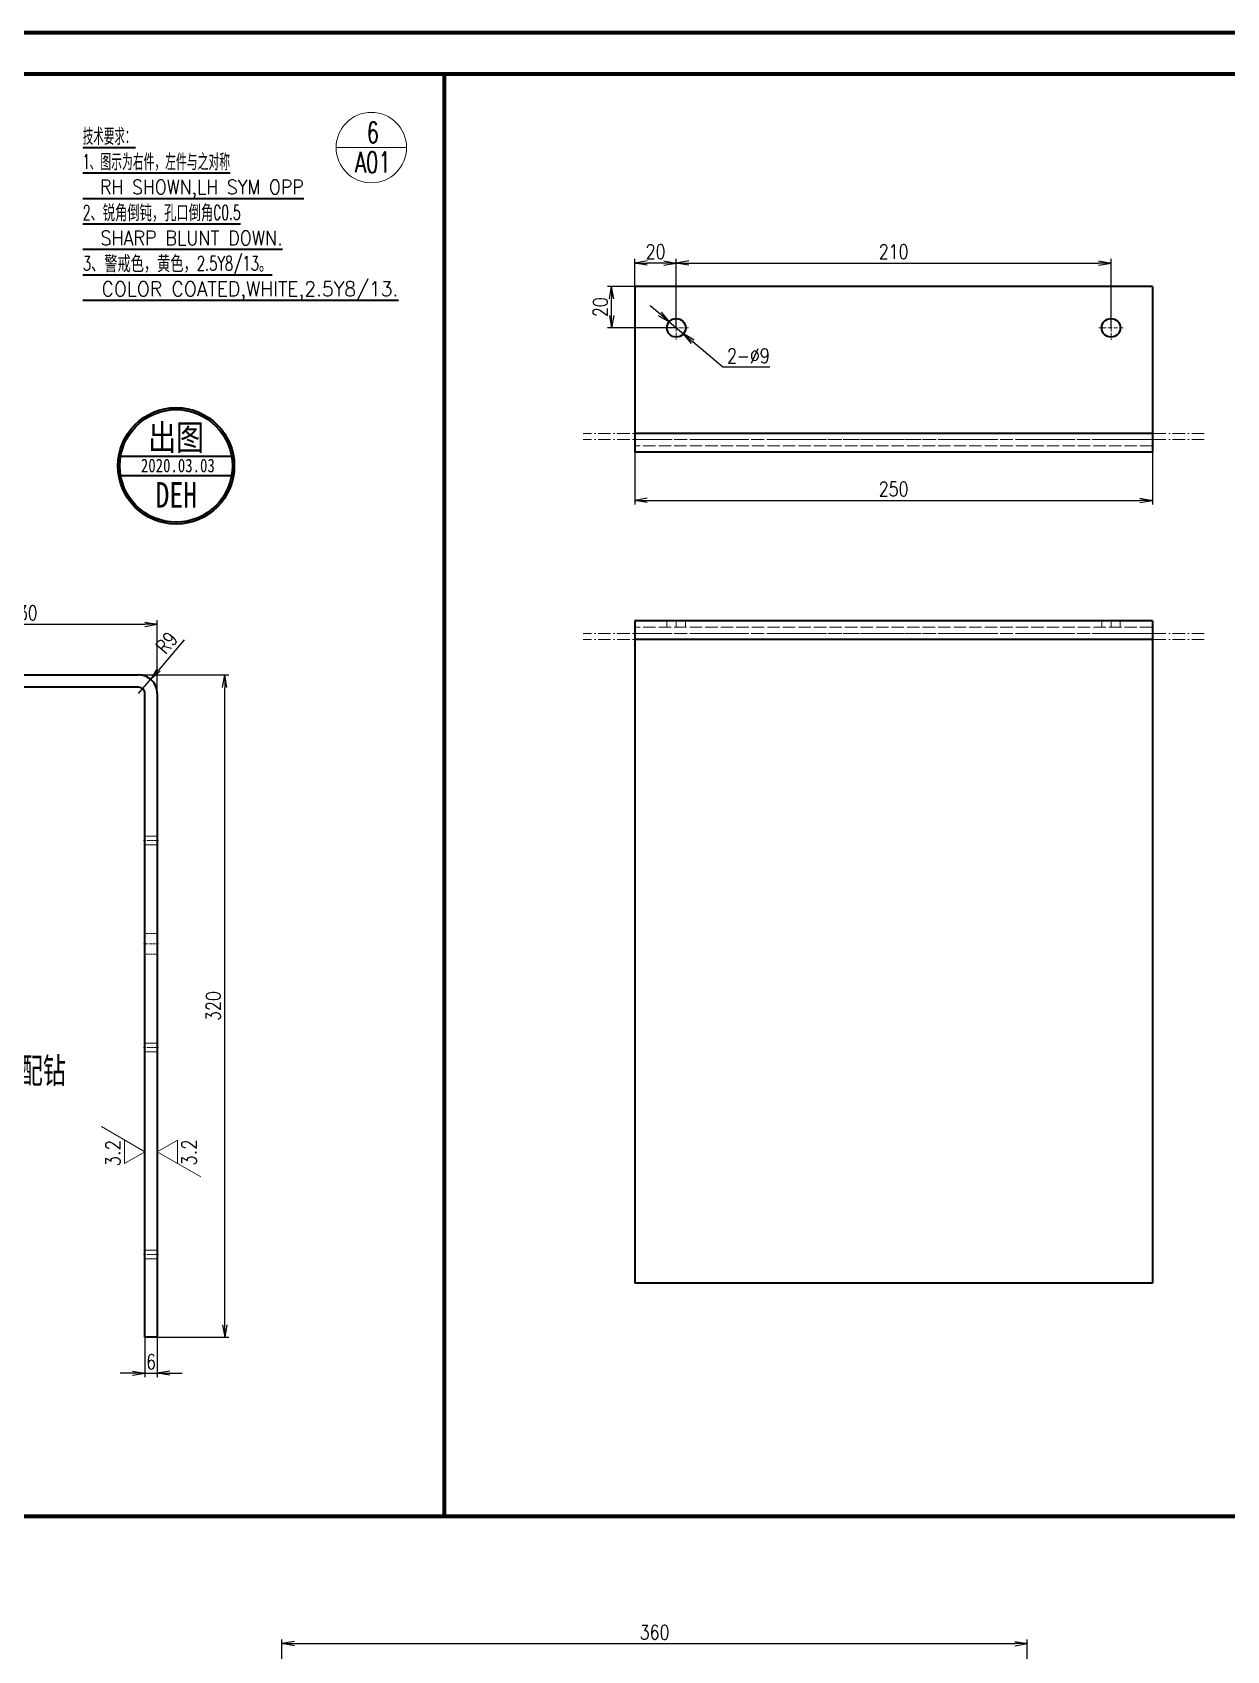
# Model space of a CAD drawing. Header units: millimetres. Extents: x 1333 to 104182, y -62616 to -5704.
# Drawn here: x 46096 to 46673, y -62185 to -61403 of the extents above; entities that cross this region are included whole.
import ezdxf
from ezdxf.enums import TextEntityAlignment as Align

# ---------------------------------------------------------------- set-up
doc = ezdxf.new("R2010")
doc.units = ezdxf.units.MM
doc.header["$LTSCALE"] = 0.5
doc.linetypes.add('DASHDOT', pattern=[18.5, 12, -3, 0.5, -3])
doc.linetypes.add('DASHED', pattern=[15, 12, -3])
for name, color, linetype in [('08', 1, 'Continuous'), ('11', 3, 'Continuous'), ('7标注层', 4, 'Continuous'), ('DIM', 7, 'Continuous')]:
    doc.layers.add(name, color=color, linetype=linetype)
doc.layers.add('TEXT', color=1, linetype='Continuous', lineweight=35)
doc.layers.add('标注线', color=3, linetype='Continuous', lineweight=18)
doc.styles.add('KAI', font='simplex.shx', dxfattribs={"width": 0.8, "bigfont": 'extfont.shx'})
doc.styles.get("Standard").update_dxf_attribs({"font": 'simplex.shx'})
doc.styles.add('国标', font='simfang.ttf', dxfattribs={"width": 0.8})
doc.dimstyles.new('KAI-2', dxfattribs={"dimscale": 2, "dimtxt": 3.5, "dimasz": 3, "dimexe": 1, "dimexo": 0, "dimgap": 1, "dimtad": 1, "dimtoh": 1, "dimdsep": 46, "dimtxsty": 'KAI', "dimblk1": 'OPEN', "dimblk2": 'OPEN', "dimsah": 1, "dimcen": 0, "dimclrd": 7, "dimclre": 7, "dimclrt": 140, "dimazin": 2, "dimtfac": 0.7, "dimtix": 1, "dimtmove": 1, "dimatfit": 3, "dimldrblk": 'OPEN', "dimfxl": 0, "dimtvp": 1, "dimtolj": 2, "dimarcsym": 0})

# ---------------------------------------------------------------- blocks, each defined once
blk = doc.blocks.new('_Open')
at = {"color": 0, "linetype": 'ByBlock', "lineweight": -2}
for p, q in [((-1, 0.17), (0, 0)), ((-1, -0.17), (0, 0)), ((0, 0), (-1, 0))]:
    blk.add_line(p, q, dxfattribs=at)
blk = doc.blocks.new('*D50')
at = {"layer": '7标注层', "color": 7, "lineweight": -2, "transparency": 16777216}
for p, q in [((46150.69, -62033.28), (46150.69, -62052.65)), ((46156.69, -62033.28), (46156.69, -62052.65)), ((46144.69, -62050.65), (46138.69, -62050.65)), ((46150.69, -62050.65), (46156.69, -62050.65)), ((46162.69, -62050.65), (46168.69, -62050.65))]:
    blk.add_line(p, q, dxfattribs=at)
at = {"layer": 'Defpoints', "color": 0, "transparency": 16777216}
for p in [(46150.69, -62033.28), (46156.69, -62033.28), (46156.69, -62050.65)]:
    blk.add_point(p, dxfattribs=at)
at = {"layer": '7标注层', "color": 7, "lineweight": -2, "transparency": 16777216, "xscale": 6, "yscale": 6, "zscale": 6}
blk.add_blockref('_Open', (46150.69, -62050.65), dxfattribs=at)
at = {"layer": '7标注层', "color": 7, "lineweight": -2, "transparency": 16777216, "xscale": 6, "yscale": 6, "zscale": 6, "rotation": 180}
blk.add_blockref('_Open', (46156.69, -62050.65), dxfattribs=at)
at = {"layer": '7标注层', "color": 140, "transparency": 16777216, "insert": (46153.69, -62045.15), "char_height": 7, "attachment_point": 5, "style": 'KAI'}
blk.add_mtext('\\A2;6', dxfattribs=at)
blk = doc.blocks.new('*D51')
at = {"layer": '7标注层', "color": 7, "lineweight": -2, "transparency": 16777216}
for p, q in [((46147.69, -61713.28), (46191.28, -61713.28)), ((46189.28, -62027.28), (46189.28, -61719.28)), ((46156.69, -62033.28), (46191.28, -62033.28))]:
    blk.add_line(p, q, dxfattribs=at)
at = {"layer": 'Defpoints', "color": 0, "transparency": 16777216}
for p in [(46147.69, -61713.28), (46189.28, -61713.28), (46156.69, -62033.28)]:
    blk.add_point(p, dxfattribs=at)
at = {"layer": '7标注层', "color": 7, "lineweight": -2, "transparency": 16777216, "xscale": 6, "yscale": 6, "zscale": 6}
for p, rotation in [((46189.28, -61713.28), 90), ((46189.28, -62033.28), 270)]:
    blk.add_blockref('_Open', p, dxfattribs=dict(at, rotation=rotation))
at = {"layer": '7标注层', "color": 140, "transparency": 16777216, "insert": (46183.78, -61873.28), "char_height": 7, "attachment_point": 5, "rotation": 90, "style": 'KAI'}
blk.add_mtext('\\A2;320', dxfattribs=at)
blk = doc.blocks.new('*D52')
at = {"layer": '7标注层', "color": 7, "lineweight": -2, "transparency": 16777216}
for p, q in [((46026.69, -61713.28), (46026.69, -61686.8)), ((46032.69, -61688.8), (46150.69, -61688.8)), ((46156.69, -61722.28), (46156.69, -61686.8))]:
    blk.add_line(p, q, dxfattribs=at)
at = {"layer": 'Defpoints', "color": 0, "transparency": 16777216}
for p in [(46156.69, -61688.8), (46026.69, -61713.28), (46156.69, -61722.28)]:
    blk.add_point(p, dxfattribs=at)
at = {"layer": '7标注层', "color": 7, "lineweight": -2, "transparency": 16777216, "xscale": 6, "yscale": 6, "zscale": 6, "rotation": 180}
blk.add_blockref('_Open', (46026.69, -61688.8), dxfattribs=at)
at = {"layer": '7标注层', "color": 7, "lineweight": -2, "transparency": 16777216, "xscale": 6, "yscale": 6, "zscale": 6}
blk.add_blockref('_Open', (46156.69, -61688.8), dxfattribs=at)
at = {"layer": '7标注层', "color": 140, "transparency": 16777216, "insert": (46091.69, -61683.3), "char_height": 7, "attachment_point": 5, "style": 'KAI'}
blk.add_mtext('\\A2;130', dxfattribs=at)
blk = doc.blocks.new('*D53')
at = {"layer": '7标注层', "color": 7, "lineweight": -2, "transparency": 16777216}
for p, q in [((46169.67, -61696.26), (46157.37, -61710.82)), ((46147.69, -61722.28), (46153.5, -61715.4))]:
    blk.add_line(p, q, dxfattribs=at)
at = {"layer": 'Defpoints', "color": 0, "transparency": 16777216}
for p in [(46153.5, -61715.4), (46147.69, -61722.28)]:
    blk.add_point(p, dxfattribs=at)
at = {"layer": '7标注层', "color": 7, "lineweight": -2, "transparency": 16777216, "xscale": 6, "yscale": 6, "zscale": 6, "rotation": 229.8078599772931}
blk.add_blockref('_Open', (46153.5, -61715.4), dxfattribs=at)
at = {"layer": '7标注层', "color": 140, "transparency": 16777216, "insert": (46161.26, -61697.7), "char_height": 7, "attachment_point": 5, "rotation": 49.80786, "style": 'KAI'}
blk.add_mtext('\\A2;R9', dxfattribs=at)
blk = doc.blocks.new('cct1')
at = {"color": 3, "lineweight": 13, "ltscale": 0.303109}
blk.add_line((53697.91, -20353.34), (53703.97, -20342.84), dxfattribs=at)
at = {"color": 3, "lineweight": 13, "ltscale": 0.141451}
for p, q in [((53697.91, -20353.34), (53695.08, -20348.44)), ((53695.08, -20348.44), (53700.74, -20348.44))]:
    blk.add_line(p, q, dxfattribs=at)
blk = doc.blocks.new('ccd2')
at = {"color": 3, "lineweight": 13, "ltscale": 0.303109}
blk.add_line((53697.91, -20368.76), (53691.85, -20379.26), dxfattribs=at)
at = {"color": 3, "lineweight": 13, "ltscale": 0.141451}
for p, q in [((53697.91, -20368.76), (53700.74, -20373.66)), ((53700.74, -20373.66), (53695.08, -20373.66))]:
    blk.add_line(p, q, dxfattribs=at)
blk = doc.blocks.new('*D74')
at = {"layer": '7标注层', "color": 7, "lineweight": -2, "transparency": 16777216}
for p, q in [((46387.38, -61605.6), (46387.38, -61630.94)), ((46637.38, -61605.6), (46637.38, -61630.94)), ((46393.38, -61628.94), (46631.38, -61628.94))]:
    blk.add_line(p, q, dxfattribs=at)
at = {"layer": 'Defpoints', "color": 0, "transparency": 16777216}
for p in [(46387.38, -61605.6), (46637.38, -61605.6), (46637.38, -61628.94)]:
    blk.add_point(p, dxfattribs=at)
at = {"layer": '7标注层', "color": 7, "lineweight": -2, "transparency": 16777216, "xscale": 6, "yscale": 6, "zscale": 6, "rotation": 180}
blk.add_blockref('_Open', (46387.38, -61628.94), dxfattribs=at)
at = {"layer": '7标注层', "color": 7, "lineweight": -2, "transparency": 16777216, "xscale": 6, "yscale": 6, "zscale": 6}
blk.add_blockref('_Open', (46637.38, -61628.94), dxfattribs=at)
at = {"layer": '7标注层', "color": 140, "transparency": 16777216, "insert": (46512.38, -61623.44), "char_height": 7, "attachment_point": 5, "style": 'KAI'}
blk.add_mtext('\\A2;250', dxfattribs=at)
blk = doc.blocks.new('*D75')
at = {"layer": '7标注层', "color": 7, "lineweight": -2, "transparency": 16777216}
for p, q in [((46387.38, -61525.6), (46387.38, -61512.28)), ((46401.38, -61514.28), (46393.38, -61514.28)), ((46407.38, -61545.6), (46407.38, -61512.28))]:
    blk.add_line(p, q, dxfattribs=at)
at = {"layer": 'Defpoints', "color": 0, "transparency": 16777216}
for p in [(46387.38, -61514.28), (46387.38, -61525.6), (46407.38, -61545.6)]:
    blk.add_point(p, dxfattribs=at)
at = {"layer": '7标注层', "color": 7, "lineweight": -2, "transparency": 16777216, "xscale": 6, "yscale": 6, "zscale": 6, "rotation": 180}
blk.add_blockref('_Open', (46387.38, -61514.28), dxfattribs=at)
at = {"layer": '7标注层', "color": 7, "lineweight": -2, "transparency": 16777216, "xscale": 6, "yscale": 6, "zscale": 6}
blk.add_blockref('_Open', (46407.38, -61514.28), dxfattribs=at)
at = {"layer": '7标注层', "color": 140, "transparency": 16777216, "insert": (46397.38, -61508.78), "char_height": 7, "attachment_point": 5, "style": 'KAI'}
blk.add_mtext('\\A2;20', dxfattribs=at)
blk = doc.blocks.new('*D76')
at = {"layer": '7标注层', "color": 7, "lineweight": -2, "transparency": 16777216}
for p, q in [((46387.38, -61525.6), (46374.16, -61525.6)), ((46376.16, -61539.6), (46376.16, -61531.6)), ((46407.38, -61545.6), (46374.16, -61545.6))]:
    blk.add_line(p, q, dxfattribs=at)
at = {"layer": 'Defpoints', "color": 0, "transparency": 16777216}
for p in [(46376.16, -61525.6), (46387.38, -61525.6), (46407.38, -61545.6)]:
    blk.add_point(p, dxfattribs=at)
at = {"layer": '7标注层', "color": 7, "lineweight": -2, "transparency": 16777216, "xscale": 6, "yscale": 6, "zscale": 6}
for p, rotation in [((46376.16, -61525.6), 90), ((46376.16, -61545.6), 270)]:
    blk.add_blockref('_Open', p, dxfattribs=dict(at, rotation=rotation))
at = {"layer": '7标注层', "color": 140, "transparency": 16777216, "insert": (46370.66, -61535.6), "char_height": 7, "attachment_point": 5, "rotation": 90, "style": 'KAI'}
blk.add_mtext('\\A2;20', dxfattribs=at)
blk = doc.blocks.new('*D77')
at = {"layer": '7标注层', "color": 7, "lineweight": -2, "transparency": 16777216}
for p, q in [((46407.38, -61545.6), (46407.38, -61512.28)), ((46413.38, -61514.28), (46611.38, -61514.28)), ((46617.38, -61545.6), (46617.38, -61512.28))]:
    blk.add_line(p, q, dxfattribs=at)
at = {"layer": 'Defpoints', "color": 0, "transparency": 16777216}
for p in [(46617.38, -61514.28), (46407.38, -61545.6), (46617.38, -61545.6)]:
    blk.add_point(p, dxfattribs=at)
at = {"layer": '7标注层', "color": 7, "lineweight": -2, "transparency": 16777216, "xscale": 6, "yscale": 6, "zscale": 6, "rotation": 180}
blk.add_blockref('_Open', (46407.38, -61514.28), dxfattribs=at)
at = {"layer": '7标注层', "color": 7, "lineweight": -2, "transparency": 16777216, "xscale": 6, "yscale": 6, "zscale": 6}
blk.add_blockref('_Open', (46617.38, -61514.28), dxfattribs=at)
at = {"layer": '7标注层', "color": 140, "transparency": 16777216, "insert": (46512.38, -61508.78), "char_height": 7, "attachment_point": 5, "style": 'KAI'}
blk.add_mtext('\\A2;210', dxfattribs=at)
blk = doc.blocks.new('*D78')
at = {"layer": '7标注层', "color": 7, "lineweight": -2, "transparency": 16777216}
for p, q in [((46399.37, -61538.81), (46394.79, -61534.94)), ((46403.95, -61542.69), (46410.81, -61548.51)), ((46429.83, -61564.61), (46415.39, -61552.38)), ((46452.63, -61564.61), (46429.83, -61564.61))]:
    blk.add_line(p, q, dxfattribs=at)
at = {"layer": 'Defpoints', "color": 0, "transparency": 16777216}
for p in [(46403.95, -61542.69), (46410.81, -61548.51)]:
    blk.add_point(p, dxfattribs=at)
at = {"layer": '7标注层', "color": 7, "lineweight": -2, "transparency": 16777216, "xscale": 6, "yscale": 6, "zscale": 6}
for p, rotation in [((46403.95, -61542.69), 319.7444011959284), ((46410.81, -61548.51), 139.7444011959285)]:
    blk.add_blockref('_Open', p, dxfattribs=dict(at, rotation=rotation))
at = {"layer": '7标注层', "color": 140, "transparency": 16777216, "insert": (46442.23, -61559.11), "char_height": 7, "attachment_point": 5, "style": 'KAI'}
blk.add_mtext('\\A2;2-%%c9', dxfattribs=at)
blk = doc.blocks.new('*D24')
at = {"layer": '7标注层', "color": 7, "lineweight": -2, "transparency": 16777216}
for p, q in [((46216.91, -62222.26), (46216.91, -62179.33)), ((46222.91, -62181.33), (46570.91, -62181.33)), ((46576.91, -62222.26), (46576.91, -62179.33))]:
    blk.add_line(p, q, dxfattribs=at)
at = {"layer": 'Defpoints', "color": 0, "transparency": 16777216}
for p in [(46576.91, -62181.33), (46216.91, -62222.26), (46576.91, -62222.26)]:
    blk.add_point(p, dxfattribs=at)
at = {"layer": '7标注层', "color": 7, "lineweight": -2, "transparency": 16777216, "xscale": 6, "yscale": 6, "zscale": 6, "rotation": 180}
blk.add_blockref('_Open', (46216.91, -62181.33), dxfattribs=at)
at = {"layer": '7标注层', "color": 7, "lineweight": -2, "transparency": 16777216, "xscale": 6, "yscale": 6, "zscale": 6}
blk.add_blockref('_Open', (46576.91, -62181.33), dxfattribs=at)
at = {"layer": '7标注层', "color": 140, "transparency": 16777216, "insert": (46396.91, -62175.83), "char_height": 7, "attachment_point": 5, "style": 'KAI'}
blk.add_mtext('\\A2;360', dxfattribs=at)
blk = doc.blocks.new('999')
at = {"color": 7, "lineweight": 70}
for p, q in [((73402, -10161.1), (75925, -10161.1)), ((73477, -10191.1), (75895, -10191.1))]:
    blk.add_line(p, q, dxfattribs=at)
blk = doc.blocks.new('vfagdb')
h = blk.add_hatch(color=1)
h.paths.add_polyline_path([(111211.22, -38347.15, 1), (111183.1, -38347.15, 1)])
h.paths.add_polyline_path([(111210.75, -38347.15, 1), (111183.57, -38347.15, 1)], flags=16)
h.paths.add_polyline_path([(111190.3, -38358.72), (111204.11, -38358.72), (111204.11, -38349.7), (111190.3, -38349.7)], flags=8)
at = {"lineweight": 35}
for p, q in [((111183.77, -38344.8), (111210.55, -38344.8)), ((111183.77, -38349.49), (111210.55, -38349.49))]:
    blk.add_line(p, q, dxfattribs=at)
at = {"color": 1, "lineweight": 35}
for radius in [14.06, 13.59]:
    blk.add_circle((111197.16, -38347.15), radius, dxfattribs=at)
at = {"color": 4, "style": '国标', "width": 0.8}
blk.add_text('DEH', height=6.152, dxfattribs=at).set_placement((111197.21, -38357.22), align=Align.CENTER)
at = {"color": 3, "style": '国标', "width": 0.8}
blk.add_attdef('出图', text='', height=6.19, dxfattribs=at).set_placement((111197.16, -38340.26), align=Align.MIDDLE_CENTER)
at = {"color": 2, "style": '国标', "width": 0.8}
blk.add_attdef('2019.12.25', text='', height=3.28, dxfattribs=at).set_placement((111197.58, -38347.05), align=Align.MIDDLE_CENTER)
blk = doc.blocks.new('4545')
at = {"layer": '标注线'}
blk.add_blockref('vfagdb', (192.73, 219.99), dxfattribs=at).add_auto_attribs({'2019.12.25': '2020.03.03', '出图': '出图'})

msp = doc.modelspace()

# ---------------------------------------------------------------- linework, layer by layer
at = {"color": 7, "lineweight": 70}
for p, q in [((45509.32, -61402.825), (47191.32, -61402.825)), ((45559.32, -61422.825), (47171.32, -61422.825)), ((46295.498, -62119.701), (46295.498, -61422.825)), ((45559.32, -62119.701), (46891.32, -62119.701))]:
    msp.add_line(p, q, dxfattribs=at)
at = {"color": 3, "lineweight": 35, "ltscale": 0.31754}
msp.add_line((46120.707, -61458.424), (46146.11, -61458.424), dxfattribs=at)
at = {"color": 3, "lineweight": 35}
for p, q in [((46120.707, -61470.73), (46191.836, -61470.73)), ((46120.707, -61483.037), (46227.401, -61483.037)), ((46120.707, -61495.343), (46196.917, -61495.343)), ((46120.707, -61507.65), (46217.239, -61507.65)), ((46120.707, -61519.956), (46212.159, -61519.956)), ((46120.707, -61532.262), (46273.127, -61532.262))]:
    msp.add_line(p, q, dxfattribs=at)
at = {"lineweight": 35}
for p, q in [((46637.38, -61525.598), (46387.38, -61525.598)), ((46387.38, -61525.598), (46387.38, -61596.598)), ((46637.38, -61525.598), (46637.38, -61596.598)), ((46637.38, -61596.598), (46387.38, -61596.598)), ((46637.38, -61605.598), (46387.38, -61605.598)), ((46637.38, -61687.204), (46387.38, -61687.204)), ((46637.38, -61696.204), (46387.38, -61696.204)), ((46387.38, -61696.204), (46387.38, -62007.204)), ((46637.38, -61696.204), (46637.38, -62007.204)), ((46026.689, -61713.279), (46147.689, -61713.279)), ((46147.689, -61719.279), (46026.689, -61719.279)), ((46150.689, -62033.279), (46150.689, -61722.279)), ((46156.689, -61722.279), (46156.689, -62033.279)), ((46637.38, -62007.204), (46387.38, -62007.204))]:
    msp.add_line(p, q, dxfattribs=at)
at = {"color": 1, "linetype": 'DASHDOT', "lineweight": 5, "ltscale": 0.292499}
for p, q in [((46407.38, -61539.748), (46407.38, -61551.448)), ((46617.38, -61539.748), (46617.38, -61551.448))]:
    msp.add_line(p, q, dxfattribs=at)
at = {"color": 1, "linetype": 'DASHDOT', "lineweight": 5, "ltscale": 0.292505}
for p, q in [((46413.23, -61545.598), (46401.53, -61545.598)), ((46623.23, -61545.598), (46611.53, -61545.598))]:
    msp.add_line(p, q, dxfattribs=at)
at = {"color": 1, "linetype": 'DASHDOT', "lineweight": 5}
for p, q in [((46662.38, -61596.598), (46362.38, -61596.598)), ((46662.38, -61599.598), (46362.38, -61599.598)), ((46662.38, -61693.204), (46362.38, -61693.204)), ((46662.38, -61696.204), (46362.38, -61696.204))]:
    msp.add_line(p, q, dxfattribs=at)
at = {"lineweight": 35, "ltscale": 0.225}
for p, q in [((46387.38, -61596.598), (46387.38, -61605.598)), ((46637.38, -61596.598), (46637.38, -61605.598)), ((46387.38, -61687.204), (46387.38, -61696.204)), ((46637.38, -61687.204), (46637.38, -61696.204))]:
    msp.add_line(p, q, dxfattribs=at)
at = {"color": 2, "linetype": 'DASHED', "lineweight": 5}
for p, q in [((46637.38, -61599.598), (46387.38, -61599.598)), ((46637.38, -61602.598), (46387.38, -61602.598)), ((46637.38, -61690.204), (46387.38, -61690.204)), ((46637.38, -61693.204), (46387.38, -61693.204))]:
    msp.add_line(p, q, dxfattribs=at)
at = {"color": 2, "linetype": 'DASHED', "lineweight": 5, "ltscale": 0.075}
for p, q in [((46402.88, -61687.204), (46402.88, -61690.204)), ((46411.88, -61687.204), (46411.88, -61690.204)), ((46612.88, -61687.204), (46612.88, -61690.204)), ((46621.88, -61687.204), (46621.88, -61690.204))]:
    msp.add_line(p, q, dxfattribs=at)
at = {"color": 1, "linetype": 'DASHDOT', "lineweight": 5, "ltscale": 0.090015}
for p, q in [((46407.38, -61686.904), (46407.38, -61690.504)), ((46617.38, -61686.904), (46617.38, -61690.504))]:
    msp.add_line(p, q, dxfattribs=at)
at = {"color": 2, "linetype": 'DASHED', "lineweight": 5, "ltscale": 0.15}
for p, q in [((46150.689, -61791.212), (46156.689, -61791.212)), ((46150.689, -61791.212), (46156.689, -61791.212)), ((46150.689, -61795.346), (46156.689, -61795.346)), ((46150.689, -61795.346), (46156.689, -61795.346)), ((46156.689, -61838.279), (46150.689, -61838.279)), ((46156.689, -61838.279), (46150.689, -61838.279)), ((46156.689, -61848.279), (46150.689, -61848.279)), ((46156.689, -61848.279), (46150.689, -61848.279)), ((46150.689, -61891.212), (46156.689, -61891.212)), ((46150.689, -61891.212), (46156.689, -61891.212)), ((46150.689, -61895.346), (46156.689, -61895.346)), ((46150.689, -61895.346), (46156.689, -61895.346)), ((46150.689, -61991.212), (46156.689, -61991.212)), ((46150.689, -61991.212), (46156.689, -61991.212)), ((46150.689, -61995.346), (46156.689, -61995.346)), ((46150.689, -61995.346), (46156.689, -61995.346))]:
    msp.add_line(p, q, dxfattribs=at)
at = {"color": 1, "linetype": 'DASHDOT', "lineweight": 5, "ltscale": 0.180005}
for p, q in [((46150.089, -61793.279), (46157.289, -61793.279)), ((46150.089, -61893.279), (46157.289, -61893.279)), ((46150.089, -61993.279), (46157.289, -61993.279))]:
    msp.add_line(p, q, dxfattribs=at)
at = {"color": 1, "linetype": 'DASHDOT', "lineweight": 5, "ltscale": 0.180017}
msp.add_line((46157.289, -61843.279), (46150.089, -61843.279), dxfattribs=at)
at = {"lineweight": 35, "ltscale": 0.15}
msp.add_line((46156.689, -62033.279), (46150.689, -62033.279), dxfattribs=at)
at = {"color": 3}
msp.add_lwpolyline([(45509.32, -61402.825), (47191.32, -61402.825), (47191.32, -62590.825), (45509.32, -62590.825)], close=True, dxfattribs=at)
at = {"lineweight": 35}
for centre in [(46407.38, -61545.598), (46617.38, -61545.598)]:
    msp.add_circle(centre, 4.5, dxfattribs=at)
for radius in [9, 3]:
    msp.add_arc((46147.689, -61722.279), radius, 0, 90.000003, dxfattribs=at)
at = {"layer": '11', "lineweight": 9}
msp.add_line((46243.085, -61458.494), (46277.085, -61458.494), dxfattribs=at)
at = {"layer": '11'}
msp.add_lwpolyline([(45509.32, -61402.825), (47191.32, -61402.825), (47191.32, -62590.825), (45509.32, -62590.825)], close=True, dxfattribs=at)
at = {"layer": '11', "lineweight": 9}
msp.add_circle((46260.085, -61458.494), 17, dxfattribs=at)

# ---------------------------------------------------------------- block references
at = {"layer": '08', "color": 55, "xscale": 0.6666666666860692, "yscale": 0.6666666666642413, "zscale": 0.6666666666666666}
msp.add_blockref('999', (-3425.332, -54628.745), dxfattribs=at)
at = {"layer": '08', "color": 3, "xscale": 2, "yscale": 2, "zscale": 2, "rotation": 90}
for name, p in [('cct1', (5444.002, -169339.482)), ('ccd2', (5419.172, -169339.482))]:
    msp.add_blockref(name, p, dxfattribs=at)
at = {"layer": '标注线', "xscale": 2, "yscale": 2, "zscale": 2}
msp.add_blockref('4545', (-176613.996, 14642.031), dxfattribs=at)

# ---------------------------------------------------------------- texts
at = {"color": 3, "lineweight": 13}
for s, width, p, p2 in [('技术要求：', 0.918189, (46120.707, -61456.424), (46146.11, -61456.424)), ('1、图示为右件，左件与之对称', 0.878136, (46120.707, -61468.73), (46191.836, -61468.73)), ('  RH SHOWN,LH SYM OPP', 0.765743, (46120.707, -61481.037), (46227.401, -61481.037)), ('2、锐角倒钝，孔口倒角C0.5', 0.862751, (46120.707, -61493.343), (46196.917, -61493.343)), ('  SHARP BLUNT DOWN.', 0.776399, (46120.707, -61505.65), (46217.239, -61505.65)), ('3、警戒色，黄色，2.5Y8/13。', 0.849396, (46120.707, -61517.956), (46212.159, -61517.956)), ('  COLOR COATED,WHITE,2.5Y8/13.', 0.840548, (46120.707, -61530.262), (46273.127, -61530.262))]:
    msp.add_text(s, height=7, dxfattribs=dict(at, width=width)).set_placement(p, p2, align=Align.FIT)
at = {"color": 3, "lineweight": 13, "width": 0.880907}
for rotation, p, p2 in [(90, (46138.789, -61950.825), (46138.789, -61937.905)), (90.000008, (46175.589, -61950.522), (46175.589, -61937.602))]:
    msp.add_text('3.2', height=7, rotation=rotation, dxfattribs=at).set_placement(p, p2, align=Align.FIT)
at = {"layer": 'DIM', "color": 3, "insert": (45978.192, -61912.03), "char_height": 14, "attachment_point": 7, "style": 'KAI'}
msp.add_mtext('{\\Fisocp,hztxt|c134;此件上模块安装孔现场配钻}', dxfattribs=at)
at = {"layer": 'TEXT', "linetype": 'Continuous', "lineweight": 9, "width": 0.7}
for s, p in [('6', (46260.81, -61456.198)), ('A01', (46260.81, -61470.612))]:
    msp.add_text(s, height=10, dxfattribs=at).set_placement(p, align=Align.CENTER)

# ---------------------------------------------------------------- dimensions: what is measured, and where the dimension line sits
at = {"layer": '7标注层', "color": 3}
for base, p1, p2, picture, middle in [((46387.38, -61514.278), (46407.38, -61545.598), (46387.38, -61525.598), '*D75', (46397.38, -61508.778)), ((46617.38, -61514.278), (46407.38, -61545.598), (46617.38, -61545.598), '*D77', (46512.38, -61508.778)), ((46637.38, -61628.942), (46387.38, -61605.598), (46637.38, -61605.598), '*D74', (46512.38, -61623.442)), ((46156.689, -61688.796), (46026.689, -61713.279), (46156.689, -61722.279), '*D52', (46091.689, -61683.296)), ((46156.689, -62050.654), (46150.689, -62033.279), (46156.689, -62033.279), '*D50', (46153.689, -62045.154)), ((46576.908, -62181.332), (46216.908, -62222.259), (46576.908, -62222.259), '*D24', (46396.908, -62175.832))]:
    dim = msp.add_linear_dim(base=base, p1=p1, p2=p2, dimstyle='KAI-2', dxfattribs=at)
    dim.commit()
    dim.dimension.update_dxf_attribs({"geometry": picture, "text_midpoint": middle})
for base, p1, p2, picture, middle in [((46376.161, -61525.598), (46407.38, -61545.598), (46387.38, -61525.598), '*D76', (46370.661, -61535.598)), ((46189.282, -61713.279), (46156.689, -62033.279), (46147.689, -61713.279), '*D51', (46183.782, -61873.279))]:
    dim = msp.add_linear_dim(base=base, p1=p1, p2=p2, angle=90, dimstyle='KAI-2', dxfattribs=at)
    dim.commit()
    dim.dimension.update_dxf_attribs({"geometry": picture, "text_midpoint": middle})
dim = msp.add_diameter_dim_2p(p1=(46403.946, -61542.69), p2=(46410.815, -61548.506), dimstyle='KAI-2', override={"dimpost": '2-%%c<>'}, dxfattribs=at)
dim.commit()
dim.dimension.update_dxf_attribs({"geometry": '*D78', "text_midpoint": (46429.832, -61564.608), "dimtype": 163})
dim = msp.add_radius_dim(center=(46147.689, -61722.279), mpoint=(46153.497, -61715.404), dimstyle='KAI-2', dxfattribs=at)
dim.commit()
dim.dimension.update_dxf_attribs({"geometry": '*D53', "text_midpoint": (46161.257, -61697.697)})

doc.saveas('drawing.dxf')
